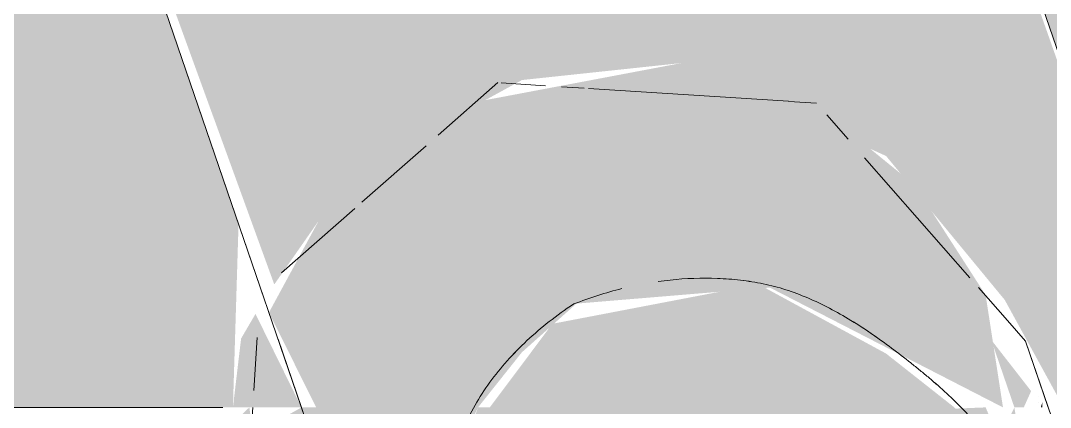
# Model space of a CAD drawing. Header units: millimetres. Extents: x 63432 to 177405, y -1987 to 27578.
# Drawn here: x 164028.22 to 164043.96, y 8839.5 to 8845.41 of the extents above; entities that cross this region are included whole.
import ezdxf

# ---------------------------------------------------------------- set-up
doc = ezdxf.new("R2010")
doc.units = ezdxf.units.MM
for name, color, linetype, lineweight, true_color in [('I-FURN-16', 7, 'Continuous', 9, 0xd1b79e), ('I-FURN-19', 7, 'Continuous', 9, 0x242424), ('I-FURN-20', 7, 'Continuous', 9, 0x3a3a3a), ('I-FURN-21', 7, 'Continuous', 9, 0x666666), ('I-FURN-23', 7, 'Continuous', 9, 0x52463a), ('I-FURN-25', 7, 'Continuous', 9, 0x987f66), ('I-FURN-26', 7, 'Continuous', 9, 0x2d2d2d), ('I-FURN-27', 7, 'Continuous', 9, 0x463a2f), ('I-FURN-29', 7, 'Continuous', 9, 0x53483c), ('I-FURN-30', 7, 'Continuous', 9, 0x4c4c4c), ('I-FURN-34', 7, 'Continuous', 9, 0xae8e6d), ('I-FURN-37', 7, 'Continuous', 9, 0x584c3f), ('I-FURN-38', 7, 'Continuous', 9, 0xa58c72), ('I-FURN-40', 7, 'Continuous', 9, 0x312b25), ('I-FURN-45', 7, 'Continuous', 9, 0x3f372f), ('I-FURN-48', 7, 'Continuous', 9, 0x131313), ('I-FURN-56', 7, 'Continuous', 9, 0x514840), ('I-FURN-6', 7, 'Continuous', 9, 0xc0c0c0), ('I-FURN-61', 7, 'Continuous', 9, 0xcabbac), ('I-FURN-62', 7, 'Continuous', 9, 0x8b8b8b), ('I-FURN-64', 7, 'Continuous', 9, 0x665b51), ('I-FURN-65', 7, 'Continuous', 9, 0x8b7c6d), ('I-FURN-66', 7, 'Continuous', 9, 0x6e6155), ('I-FURN-70', 7, 'Continuous', 9, 0x786d63), ('I-FURN-71', 7, 'Continuous', 9, 0xa59687), ('I-FURN-77', 7, 'Continuous', 9, 0x92877d)]:
    doc.layers.add(name, color=color, linetype=linetype, lineweight=lineweight, true_color=true_color)
doc.layers.add('I-FURN-17', color=7, linetype='Continuous', lineweight=9, true_color=0x111111, transparency=0.7)
doc.layers.add('I-FURN-18', color=7, linetype='Continuous', lineweight=9, true_color=0xe2b180, transparency=0.7)

# ---------------------------------------------------------------- blocks, each defined once
blk = doc.blocks.new('Chair - Tablet Arm - Chair - Tablet Arm-26234702-Развертка 3_12-6')
at = {"layer": 'I-FURN-17'}
h = blk.add_hatch(color=256, dxfattribs=at)
h.paths.add_polyline_path([(-79978.144, 8450), (-79976.135, 8450), (-80105.424, 8826.8), (-80107.355, 8826.8), (-80105.265, 8820.434), (-80102.304, 8812.132), (-79978.373, 8450.669)])
h.paths.add_polyline_path([(-80115.982, 8832.447), (-80112.157, 8836.168), (-80112.035, 8837.109), (-80112.188, 8838.407), (-80113.123, 8839.5), (-80120.404, 8839.5), (-80121.068, 8837.606), (-80121.214, 8835.208), (-80120.579, 8832.787), (-80119.639, 8832.657), (-80116.909, 8832.501)])
h.paths.add_polyline_path([(-80114.497, 8852.2), (-80114.032, 8852.2), (-80175.226, 9030.683), (-80187.239, 9026.564), (-80127.204, 8852.2), (-80114.697, 8852.2)])
for points in [[(-80111.831, 8839.5), (-80111.846, 8839.737), (-80111.832, 8839.501)], [(-80111.778, 8839.5), (-80111.778, 8839.581), (-80111.8, 8839.5)], [(-80112.188, 8838.407), (-80112.644, 8839.5), (-80113.107, 8839.481), (-80112.439, 8838.7)], [(-80112, 8838.187), (-80112.205, 8839.5), (-80112.333, 8839.235), (-80112.061, 8838.258)]]:
    blk.add_hatch(color=256, dxfattribs=at).paths.add_polyline_path(points)
h = blk.add_hatch(color=256, dxfattribs=at)
h.paths.add_polyline_path([(-80120.833, 8832.877), (-80123.103, 8839.5), (-80123.577, 8839.231), (-80123.428, 8836.743), (-80121.69, 8833.383), (-80120.991, 8832.934)])
h.paths.add_polyline_path([(-80123.507, 8835.571), (-80123.753, 8838.445), (-80123.9, 8839.5), (-80124.183, 8839.231), (-80124.161, 8837.214), (-80123.517, 8835.582)])
h = blk.add_hatch(color=256, dxfattribs=at)
h.paths.add_polyline_path([(-80120.776, 8832.857), (-80121.214, 8835.208), (-80120.926, 8838.385), (-80120.404, 8839.5), (-80123.103, 8839.5), (-80120.833, 8832.877)])
h.paths.add_polyline_path([(-80122.254, 8834.062), (-80123.413, 8836.083), (-80122.766, 8834.678), (-80122.288, 8834.103)])
h.paths.add_polyline_path([(-80123.806, 8837.606), (-80123.525, 8837.681), (-80123.794, 8837.783)])
at = {"layer": 'I-FURN-18'}
h = blk.add_hatch(color=256, dxfattribs=at)
h.paths.add_polyline_path([(-80131.162, 8839.5), (-80124.151, 8839.5), (-80124.065, 8842.304), (-80127.458, 8852.2), (-80156.5, 8852.2), (-80156.5, 8839.5), (-80141.634, 8839.5)])
h.paths.add_polyline_path([(-80088.041, 8839.5), (-80080.3, 8840.405), (-80080.3, 8852.2), (-80113.951, 8851.964), (-80109.678, 8839.5), (-80093.142, 8839.5)])
h = blk.add_hatch(color=256, dxfattribs=at)
h.paths.add_polyline_path([(-80117.17, 8839.5), (-80113.123, 8839.5), (-80114.166, 8840.322), (-80116.116, 8841.38), (-80119.267, 8840.777), (-80120.224, 8839.5), (-80117.439, 8839.5)])
h.paths.add_polyline_path([(-80110.129, 8839.5), (-80109.678, 8839.5), (-80114.166, 8852.2), (-80127.458, 8852.2), (-80123.519, 8841.378), (-80122.331, 8843.079), (-80119.733, 8844.5), (-80117.291, 8844.76), (-80114.166, 8843.34), (-80112.352, 8841.141), (-80111.452, 8839.5), (-80110.342, 8839.5)])
for points in [[(-80121.229, 8839.5), (-80120.404, 8839.5), (-80119.733, 8840.342), (-80118.9, 8841.085), (-80115.943, 8841.33), (-80112.379, 8839.5), (-80112.644, 8841.215), (-80113.726, 8842.894), (-80115.023, 8843.95), (-80117.291, 8844.76), (-80120.639, 8844.128), (-80122.503, 8842.972), (-80123.6, 8840.95), (-80122.879, 8839.5), (-80121.601, 8839.5)], [(-80124.151, 8839.5), (-80123.687, 8839.5), (-80123.439, 8839.5), (-80123.103, 8839.5), (-80123.806, 8840.928), (-80124.026, 8840.552)], [(-80112.061, 8839.5), (-80111.949, 8839.749), (-80112.559, 8840.532), (-80112.205, 8839.5)], [(-80123.621, 8839.5), (-80123.586, 8839.5), (-80123.687, 8839.5)]]:
    blk.add_hatch(color=256, dxfattribs=at).paths.add_polyline_path(points)
at = {"layer": 'I-FURN-20'}
blk.add_line((-80123.103, 8839.5), (-80121.106, 8833.673), dxfattribs=at)
at = {"layer": 'I-FURN-23'}
for points, knots in [([(-80117.649, 8841.422), (-80117.589, 8841.431), (-80117.284, 8841.469), (-80116.863, 8841.484), (-80116.45, 8841.452), (-80116.276, 8841.428), (-80116.218, 8841.418)], [-0.95127, -0.95127, -0.95127, -0.95127, -0.94444444, -0.91666667, -0.90277778, -0.89583333, -0.89583333, -0.89583333, -0.89583333]), ([(-80116.045, 8841.387), (-80115.987, 8841.376), (-80115.872, 8841.349), (-80115.644, 8841.283), (-80115.249, 8841.134), (-80114.775, 8840.883), (-80114.427, 8840.653), (-80114.292, 8840.558)], [-0.88888889, -0.88888889, -0.88888889, -0.88888889, -0.88194444, -0.875, -0.86111111, -0.83333333, -0.81509179, -0.81509179, -0.81509179, -0.81509179]), ([(-80119.958, 8840.211), (-80119.864, 8840.317), (-80119.561, 8840.626), (-80119.204, 8840.906), (-80118.942, 8841.08)], [-0.125, -0.125, -0.125, -0.125, -0.0833333, 0, 0, 0, 0]), ([(-80114.083, 8840.407), (-80113.983, 8840.332), (-80113.836, 8840.218), (-80113.646, 8840.065), (-80113.461, 8839.912), (-80113.237, 8839.715), (-80113.064, 8839.546), (-80112.979, 8839.459)], [-0.80555556, -0.80555556, -0.80555556, -0.80555556, -0.79166667, -0.78472222, -0.77777778, -0.76388889, -0.75, -0.75, -0.75, -0.75])]:
    blk.add_open_spline(points, degree=3, knots=knots, dxfattribs=at)
for points in [[(-80118.942, 8841.08), (-80118.697, 8841.175), (-80118.451, 8841.253), (-80118.205, 8841.314)], [(-80120.45, 8839.532), (-80120.381, 8839.654), (-80120.306, 8839.771), (-80120.224, 8839.884)]]:
    blk.add_open_spline(points, degree=3, dxfattribs=at)
at = {"layer": 'I-FURN-25'}
blk.add_line((-80111.687, 8839.5), (-80112.035, 8840.514), dxfattribs=at)
at = {"layer": 'I-FURN-26'}
blk.add_open_spline([(-80120.862, 8838.578), (-80120.84, 8838.643), (-80120.772, 8838.838), (-80120.642, 8839.16), (-80120.518, 8839.411), (-80120.45, 8839.532)], degree=3, knots=[-0.3125, -0.3125, -0.3125, -0.3125, -0.2916667, -0.25, -0.2083333, -0.2083333, -0.2083333, -0.2083333], dxfattribs=at)
at = {"layer": 'I-FURN-27'}
for p, q in [((-80121.014, 8843.658), (-80120.101, 8844.461)), ((-80120.048, 8844.457), (-80119.372, 8844.414)), ((-80119.13, 8844.398), (-80118.784, 8844.376)), ((-80118.717, 8844.372), (-80115.66, 8844.175)), ((-80115.07, 8843.967), (-80114.746, 8843.598)), ((-80122.18, 8842.634), (-80121.197, 8843.497)), ((-80114.494, 8843.311), (-80112.884, 8841.48)), ((-80123.406, 8841.556), (-80122.29, 8842.537)), ((-80112.752, 8841.33), (-80112.311, 8840.827))]:
    blk.add_line(p, q, dxfattribs=at)
at = {"layer": 'I-FURN-29'}
blk.add_line((-80123.832, 8839.758), (-80123.779, 8840.567), dxfattribs=at)
at = {"layer": 'I-FURN-30'}
blk.add_line((-80124.022, 8836.808), (-80123.848, 8839.5), dxfattribs=at)
at = {"layer": 'I-FURN-34'}
for p, q in [((-80115.651, 8844.174), (-80115.228, 8844.147)), ((-80112.035, 8840.514), (-80111.687, 8839.5))]:
    blk.add_line(p, q, dxfattribs=at)
at = {"layer": 'I-FURN-37'}
blk.add_line((-80123.461, 8840.542), (-80123.103, 8839.5), dxfattribs=at)
at = {"layer": 'I-FURN-38'}
for p, q in [((-80127.458, 8852.2), (-80123.667, 8841.145)), ((-80109.678, 8839.5), (-80113.951, 8851.964))]:
    blk.add_line(p, q, dxfattribs=at)
at = {"layer": 'I-FURN-40'}
blk.add_line((-80124.305, 8839.5), (-80314.954, 8839.5), dxfattribs=at)
at = {"layer": 'I-FURN-45'}
blk.add_line((-80124.305, 8839.5), (-80314.954, 8839.5), dxfattribs=at)
at = {"layer": 'I-FURN-48'}
blk.add_open_spline([(-80120.926, 8838.385), (-80120.906, 8838.45), (-80120.863, 8838.578), (-80120.772, 8838.838), (-80120.642, 8839.16), (-80120.456, 8839.536), (-80120.231, 8839.888), (-80119.964, 8840.214), (-80119.561, 8840.626), (-80119.204, 8840.906), (-80118.942, 8841.08)], degree=3, knots=[-0.3333333, -0.3333333, -0.3333333, -0.3333333, -0.3125, -0.2916667, -0.25, -0.2083333, -0.1666667, -0.125, -0.0833333, 0, 0, 0, 0], dxfattribs=at)
blk = doc.blocks.new('Chair - Tablet Arm - Chair - Tablet Arm-V80-Развертка 3_12-6')
at = {"layer": 'I-FURN-19'}
blk.add_open_spline([(-80120.926, 8838.385), (-80120.906, 8838.45), (-80120.863, 8838.578), (-80120.772, 8838.838), (-80120.642, 8839.16), (-80120.456, 8839.536), (-80120.231, 8839.888), (-80119.964, 8840.214), (-80119.561, 8840.626), (-80119.204, 8840.906), (-80118.942, 8841.08)], degree=3, knots=[-0.3333333, -0.3333333, -0.3333333, -0.3333333, -0.3125, -0.2916667, -0.25, -0.2083333, -0.1666667, -0.125, -0.0833333, 0, 0, 0, 0], dxfattribs=at)
at = {"layer": 'I-FURN-21'}
for p, q in [((-80124.022, 8836.808), (-80123.848, 8839.5)), ((-80123.103, 8839.5), (-80121.106, 8833.673))]:
    blk.add_line(p, q, dxfattribs=at)
at = {"layer": 'I-FURN-30'}
blk.add_open_spline([(-80120.862, 8838.578), (-80120.84, 8838.643), (-80120.772, 8838.838), (-80120.642, 8839.16), (-80120.518, 8839.411), (-80120.45, 8839.532)], degree=3, knots=[-0.3125, -0.3125, -0.3125, -0.3125, -0.2916667, -0.25, -0.2083333, -0.2083333, -0.2083333, -0.2083333], dxfattribs=at)
at = {"layer": 'I-FURN-37'}
for p, q in [((-80121.014, 8843.658), (-80120.101, 8844.461)), ((-80120.048, 8844.457), (-80119.372, 8844.414)), ((-80119.13, 8844.398), (-80118.784, 8844.376)), ((-80118.717, 8844.372), (-80115.66, 8844.175)), ((-80115.07, 8843.967), (-80114.746, 8843.598)), ((-80122.18, 8842.634), (-80121.197, 8843.497)), ((-80114.494, 8843.311), (-80112.884, 8841.48)), ((-80123.406, 8841.556), (-80122.29, 8842.537)), ((-80112.752, 8841.33), (-80112.311, 8840.827))]:
    blk.add_line(p, q, dxfattribs=at)
at = {"layer": 'I-FURN-38'}
for p, q in [((-80115.651, 8844.174), (-80115.228, 8844.147)), ((-80112.035, 8840.514), (-80111.687, 8839.5))]:
    blk.add_line(p, q, dxfattribs=at)
at = {"layer": 'I-FURN-56'}
blk.add_line((-80124.305, 8839.5), (-80314.954, 8839.5), dxfattribs=at)
at = {"layer": 'I-FURN-64'}
for points, knots in [([(-80117.649, 8841.422), (-80117.589, 8841.431), (-80117.284, 8841.469), (-80116.863, 8841.484), (-80116.45, 8841.452), (-80116.276, 8841.428), (-80116.218, 8841.418)], [-0.95127, -0.95127, -0.95127, -0.95127, -0.94444444, -0.91666667, -0.90277778, -0.89583333, -0.89583333, -0.89583333, -0.89583333]), ([(-80116.045, 8841.387), (-80115.987, 8841.376), (-80115.872, 8841.349), (-80115.644, 8841.283), (-80115.249, 8841.134), (-80114.775, 8840.883), (-80114.427, 8840.653), (-80114.292, 8840.558)], [-0.88888889, -0.88888889, -0.88888889, -0.88888889, -0.88194444, -0.875, -0.86111111, -0.83333333, -0.81509179, -0.81509179, -0.81509179, -0.81509179]), ([(-80119.958, 8840.211), (-80119.864, 8840.317), (-80119.561, 8840.626), (-80119.204, 8840.906), (-80118.942, 8841.08)], [-0.125, -0.125, -0.125, -0.125, -0.0833333, 0, 0, 0, 0]), ([(-80114.083, 8840.407), (-80113.983, 8840.332), (-80113.836, 8840.218), (-80113.646, 8840.065), (-80113.554, 8839.988), (-80113.508, 8839.95)], [-0.80555556, -0.80555556, -0.80555556, -0.80555556, -0.79166667, -0.78472222, -0.77777778, -0.77777778, -0.77777778, -0.77777778])]:
    blk.add_open_spline(points, degree=3, knots=knots, dxfattribs=at)
for points in [[(-80118.942, 8841.08), (-80118.697, 8841.175), (-80118.451, 8841.253), (-80118.205, 8841.314)], [(-80120.45, 8839.532), (-80120.381, 8839.654), (-80120.306, 8839.771), (-80120.224, 8839.884)], [(-80113.508, 8839.95), (-80113.417, 8839.873), (-80113.237, 8839.715), (-80113.064, 8839.546), (-80112.979, 8839.459)]]:
    blk.add_open_spline(points, degree=3, dxfattribs=at)
at = {"layer": 'I-FURN-65'}
blk.add_line((-80111.687, 8839.5), (-80112.035, 8840.514), dxfattribs=at)
at = {"layer": 'I-FURN-66'}
for p, q in [((-80123.832, 8839.758), (-80123.779, 8840.567)), ((-80124.305, 8839.5), (-80314.954, 8839.5))]:
    blk.add_line(p, q, dxfattribs=at)
at = {"layer": 'I-FURN-70'}
blk.add_line((-80123.461, 8840.542), (-80123.103, 8839.5), dxfattribs=at)
at = {"layer": 'I-FURN-71'}
for p, q in [((-80127.458, 8852.2), (-80123.667, 8841.145)), ((-80109.678, 8839.5), (-80113.951, 8851.964))]:
    blk.add_line(p, q, dxfattribs=at)
blk = doc.blocks.new('Chair - Tablet Arm - Chair - Tablet Arm-V87-Развертка 3_12-6')
at = {"layer": 'I-FURN-6'}
for p, q in [((-79971.694, 8437.047), (-80175.226, 9030.683)), ((-80187.239, 9026.564), (-80120.579, 8832.137))]:
    blk.add_line(p, q, dxfattribs=at)
at = {"layer": 'I-FURN-61'}
blk.add_line((-80124.305, 8839.5), (-80314.954, 8839.5), dxfattribs=at)
at = {"layer": 'I-FURN-62'}
blk.add_line((-80124.022, 8836.808), (-80123.848, 8839.5), dxfattribs=at)
at = {"layer": 'I-FURN-62', "flags": 128}
blk.add_lwpolyline([(-80109.858, 8834.165), (-80111.521, 8839.016), (-80112.035, 8840.514)], dxfattribs=at)
at = {"layer": 'I-FURN-62'}
for points, knots in [([(-80117.649, 8841.422), (-80117.589, 8841.431), (-80117.284, 8841.469), (-80116.863, 8841.484), (-80116.45, 8841.452), (-80116.217, 8841.42), (-80116.102, 8841.399), (-80116.045, 8841.387)], [-0.95127, -0.95127, -0.95127, -0.95127, -0.94444444, -0.91666667, -0.90277778, -0.89583333, -0.88888889, -0.88888889, -0.88888889, -0.88888889]), ([(-80116.045, 8841.387), (-80115.987, 8841.376), (-80115.872, 8841.349), (-80115.644, 8841.283), (-80115.249, 8841.134), (-80114.699, 8840.843), (-80114.179, 8840.484), (-80113.836, 8840.218), (-80113.646, 8840.065), (-80113.554, 8839.988), (-80113.508, 8839.95)], [-0.8888889, -0.8888889, -0.8888889, -0.8888889, -0.8819444, -0.875, -0.8611111, -0.8333333, -0.8055556, -0.7916667, -0.7847222, -0.7777778, -0.7777778, -0.7777778, -0.7777778]), ([(-80119.958, 8840.211), (-80119.864, 8840.317), (-80119.561, 8840.626), (-80119.204, 8840.906), (-80118.942, 8841.08)], [-0.125, -0.125, -0.125, -0.125, -0.0833333, 0, 0, 0, 0]), ([(-80120.862, 8838.578), (-80120.84, 8838.643), (-80120.772, 8838.838), (-80120.642, 8839.16), (-80120.456, 8839.536), (-80120.306, 8839.771), (-80120.224, 8839.884)], [-0.3125, -0.3125, -0.3125, -0.3125, -0.2916667, -0.25, -0.2083333, -0.1666667, -0.1666667, -0.1666667, -0.1666667]), ([(-80113.508, 8839.95), (-80113.417, 8839.873), (-80113.237, 8839.715), (-80112.891, 8839.377), (-80112.318, 8838.738), (-80111.883, 8838.143), (-80111.611, 8837.733)], [-0.7777778, -0.7777778, -0.7777778, -0.7777778, -0.7638889, -0.75, -0.7222222, -0.6666667, -0.6666667, -0.6666667, -0.6666667])]:
    blk.add_open_spline(points, degree=3, knots=knots, dxfattribs=at)
blk.add_open_spline([(-80118.942, 8841.08), (-80118.697, 8841.175), (-80118.451, 8841.253), (-80118.205, 8841.314)], degree=3, dxfattribs=at)
at = {"layer": 'I-FURN-70'}
for p, q in [((-80121.014, 8843.658), (-80120.101, 8844.461)), ((-80120.048, 8844.457), (-80119.372, 8844.414)), ((-80119.13, 8844.398), (-80118.784, 8844.376)), ((-80118.717, 8844.372), (-80115.66, 8844.175)), ((-80115.07, 8843.967), (-80114.746, 8843.598)), ((-80122.18, 8842.634), (-80121.197, 8843.497)), ((-80114.494, 8843.311), (-80112.884, 8841.48)), ((-80123.406, 8841.556), (-80122.29, 8842.537)), ((-80112.752, 8841.33), (-80112.311, 8840.827))]:
    blk.add_line(p, q, dxfattribs=at)
at = {"layer": 'I-FURN-71'}
for p, q in [((-80115.651, 8844.174), (-80115.228, 8844.147)), ((-80112.311, 8840.827), (-80112.035, 8840.514)), ((-80112.035, 8840.514), (-80111.687, 8839.5))]:
    blk.add_line(p, q, dxfattribs=at)
at = {"layer": 'I-FURN-77'}
for p, q in [((-80123.832, 8839.758), (-80123.779, 8840.567)), ((-80124.305, 8839.5), (-80314.954, 8839.5))]:
    blk.add_line(p, q, dxfattribs=at)

msp = doc.modelspace()

# ---------------------------------------------------------------- block references
at = {"layer": 'I-FURN-16'}
msp.add_blockref('Chair - Tablet Arm - Chair - Tablet Arm-26234702-Развертка 3_12-6', (244155.618, 0), dxfattribs=at)
at = {"layer": 'I-FURN-6'}
msp.add_blockref('Chair - Tablet Arm - Chair - Tablet Arm-V87-Развертка 3_12-6', (244155.618, 0), dxfattribs=at)
at = {"layer": 'I-FURN-61'}
msp.add_blockref('Chair - Tablet Arm - Chair - Tablet Arm-V80-Развертка 3_12-6', (244155.618, 0), dxfattribs=at)

doc.saveas('drawing.dxf')
